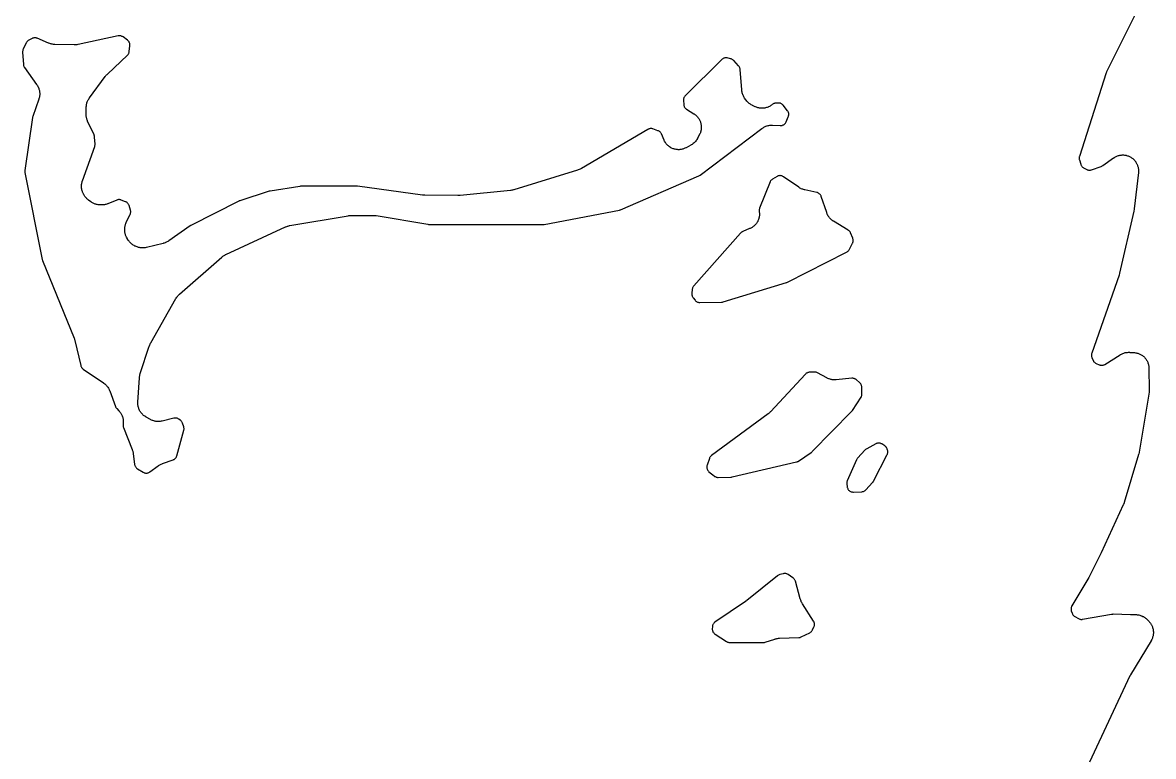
# Model space of a CAD drawing. Header units: millimetres. Extents: x 0 to 194, y 0 to 300.
# Drawn here: x 135 to 192, y 176.3 to 213.2 of the extents above; entities that cross this region are included whole.
import ezdxf

# ---------------------------------------------------------------- set-up
doc = ezdxf.new("R2010")
doc.units = ezdxf.units.MM
doc.layers.add('CUT', color=7, linetype='CONTINUOUS')

msp = doc.modelspace()

# ---------------------------------------------------------------- linework, layer by layer
at = {"layer": 'CUT'}
msp.add_lwpolyline([(191.3284, 214.133), (189.6493, 210.7676), (189.6398, 210.7466), (189.632, 210.7249), (188.2834, 206.5039), (188.2757, 206.4748), (188.2709, 206.445), (188.2692, 206.4149), (188.2705, 206.3847), (188.2748, 206.3549), (188.2821, 206.3256), (188.3476, 206.1095), (188.3575, 206.0818), (188.37, 206.0553), (188.3851, 206.0301), (188.4025, 206.0065), (188.4222, 205.9848), (188.4439, 205.965), (188.4674, 205.9475), (188.4926, 205.9323), (188.652, 205.8465), (188.6771, 205.8345), (188.7033, 205.8248), (188.7301, 205.8176), (188.7576, 205.8129), (188.7854, 205.8108), (188.8132, 205.8113), (188.8409, 205.8143), (188.8681, 205.8199), (188.8948, 205.8281), (189.3819, 206.0014), (189.4072, 206.0117), (189.4314, 206.0242), (189.4543, 206.0389), (190.006, 206.4282), (190.0245, 206.4406), (190.062, 206.4644), (190.1008, 206.4863), (190.1305, 206.5013), (190.1712, 206.5193), (190.2024, 206.5313), (190.2446, 206.5452), (190.2768, 206.554), (190.3202, 206.5637), (190.3531, 206.5693), (190.3973, 206.5746), (190.4305, 206.577), (190.475, 206.5779), (190.5084, 206.5769), (190.5527, 206.5734), (190.5858, 206.5692), (190.6296, 206.5614), (190.6621, 206.5539), (190.7049, 206.5417), (190.7365, 206.5311), (190.7779, 206.5148), (190.8083, 206.501), (190.8479, 206.4807), (190.8768, 206.464), (190.9142, 206.4399), (190.9413, 206.4205), (190.9761, 206.3928), (191.0011, 206.3707), (191.033, 206.3397), (191.0551, 206.3161), (191.0674, 206.3012), (191.0936, 206.2658), (191.1181, 206.2293), (191.1299, 206.2107), (191.1647, 206.153), (191.1753, 206.1344), (191.1924, 206.1025), (191.2061, 206.0699), (191.2178, 206.0376), (191.2312, 205.9936), (191.2395, 205.9602), (191.2483, 205.9152), (191.2532, 205.8811), (191.2574, 205.8354), (191.2588, 205.801), (191.2583, 205.7551), (191.2555, 205.7092), (191.2534, 205.6863), (191.0454, 203.8535), (191.0418, 203.8284), (191.0311, 203.7658), (191.0261, 203.7409), (190.3092, 200.6213), (190.3029, 200.5971), (190.2856, 200.5372), (190.278, 200.5134), (188.9004, 196.5806), (188.8923, 196.5537), (188.8868, 196.5261), (188.884, 196.4981), (188.8837, 196.47), (188.8861, 196.442), (188.8911, 196.4143), (188.8987, 196.3872), (188.9088, 196.361), (188.9707, 196.2198), (188.983, 196.1949), (188.9976, 196.1712), (189.0143, 196.149), (189.0331, 196.1284), (189.0536, 196.1096), (189.0758, 196.0928), (189.0994, 196.0782), (189.1243, 196.0658), (189.2757, 195.999), (189.303, 195.9886), (189.3311, 195.9808), (189.3598, 195.9758), (189.3889, 195.9736), (189.418, 195.9743), (189.447, 195.9777), (189.4755, 195.984), (189.5032, 195.993), (189.53, 196.0047), (189.5554, 196.0189), (190.3341, 196.5041), (190.3543, 196.5159), (190.3951, 196.5385), (190.4371, 196.559), (190.4692, 196.5726), (190.5131, 196.5886), (190.5465, 196.5989), (190.5918, 196.6102), (190.6261, 196.617), (190.6724, 196.6236), (190.7072, 196.6267), (190.7538, 196.6285), (190.8005, 196.6279), (190.8238, 196.6269), (191.0381, 196.6129), (191.0603, 196.6108), (191.1046, 196.6057), (191.1485, 196.5984), (191.1812, 196.5913), (191.2242, 196.5797), (191.256, 196.5694), (191.2976, 196.5535), (191.3282, 196.5402), (191.3681, 196.5203), (191.3972, 196.5039), (191.435, 196.4802), (191.4623, 196.4611), (191.4975, 196.4337), (191.5229, 196.4119), (191.5552, 196.3813), (191.5782, 196.3571), (191.6074, 196.3233), (191.6279, 196.297), (191.6536, 196.2606), (191.6714, 196.2323), (191.6933, 196.1935), (191.7083, 196.1637), (191.7262, 196.1229), (191.7382, 196.0917), (191.752, 196.0493), (191.7608, 196.0171), (191.7704, 195.9735), (191.7759, 195.9406), (191.7811, 195.8964), (191.7831, 195.8677), (191.8006, 194.691), (191.8001, 194.684), (191.7953, 194.6434), (191.7925, 194.6232), (191.2948, 191.6009), (191.2892, 191.5728), (191.2731, 191.5029), (191.2658, 191.4752), (190.5442, 189.0645), (190.5343, 189.0349), (190.5067, 188.9619), (190.4947, 188.933), (189.3854, 186.5124), (188.755, 185.2727), (187.8999, 183.8471), (187.8864, 183.8219), (187.8753, 183.7955), (187.8668, 183.7681), (187.8609, 183.7401), (187.8578, 183.7116), (187.8574, 183.6829), (187.8597, 183.6544), (187.8647, 183.6262), (187.8724, 183.5986), (187.9131, 183.4757), (187.9245, 183.4464), (187.9389, 183.4185), (187.9562, 183.3922), (187.9761, 183.3679), (187.9985, 183.3458), (188.023, 183.3262), (188.0495, 183.3092), (188.2394, 183.2012), (188.266, 183.1878), (188.2937, 183.1771), (188.3223, 183.1692), (188.3516, 183.1641), (188.3812, 183.162), (188.4109, 183.1628), (188.4404, 183.1666), (189.8962, 183.4256), (189.9195, 183.4292), (189.9662, 183.435), (189.9816, 183.4361), (190.8631, 183.413), (191.131, 183.404), (191.154, 183.4026), (191.1998, 183.3988), (191.2454, 183.3925), (191.2793, 183.3861), (191.324, 183.3753), (191.357, 183.3655), (191.4004, 183.3501), (191.4322, 183.3369), (191.4738, 183.3172), (191.5041, 183.3009), (191.5435, 183.2771), (191.572, 183.2577), (191.6087, 183.23), (191.6439, 183.2004), (191.6611, 183.1852), (191.749, 183.1034), (191.7637, 183.0891), (191.7924, 183.0597), (191.8198, 183.0291), (191.8393, 183.0053), (191.8638, 182.9723), (191.881, 182.9467), (191.9024, 182.9117), (191.9172, 182.8847), (191.9353, 182.8478), (191.9475, 182.8195), (191.9622, 182.7812), (191.9718, 182.7519), (191.9829, 182.7124), (191.9922, 182.6723), (191.9963, 182.6522), (192, 182.6292), (192.006, 182.5829), (192.0096, 182.5364), (192.0106, 182.5014), (192.0093, 182.4547), (192.0066, 182.4199), (192.0006, 182.3736), (191.9943, 182.3392), (191.9835, 182.2938), (191.9736, 182.2602), (191.9582, 182.2161), (191.9449, 182.1838), (191.925, 182.1416), (191.9029, 182.1005), (191.8913, 182.0802), (190.8562, 180.3727), (190.8483, 180.3589), (190.838, 180.3397), (190.8309, 180.3255), (188.7804, 175.9592)], dxfattribs=at)
for points in [[(134.9823, 211.7893), (134.9827, 211.7591), (135.0214, 211.137), (135.0245, 211.1091), (135.0302, 211.0816), (135.0383, 211.0548), (135.049, 211.0288), (135.0621, 211.004), (135.0774, 210.9804), (135.6908, 210.1284), (135.703, 210.1106), (135.7266, 210.0743), (135.7484, 210.0368), (135.7633, 210.0081), (135.7814, 209.9687), (135.7936, 209.9386), (135.8078, 209.8977), (135.817, 209.8666), (135.8272, 209.8246), (135.8334, 209.7927), (135.8395, 209.7498), (135.8426, 209.7175), (135.8446, 209.6743), (135.8445, 209.6419), (135.8424, 209.5986), (135.8392, 209.5663), (135.8329, 209.5235), (135.8266, 209.4917), (135.8162, 209.4496), (135.8038, 209.4082), (135.7971, 209.3876), (135.4909, 208.5189), (135.4826, 208.4908), (135.477, 208.4621), (135.0915, 205.7977), (135.0886, 205.7638), (135.0895, 205.7298), (135.0942, 205.696), (135.9704, 201.3034), (135.9773, 201.2758), (135.9867, 201.249), (137.5744, 197.349), (137.5806, 197.333), (137.5923, 197.3006), (137.6028, 197.2678), (137.612, 197.2347), (137.6163, 197.218), (137.9148, 195.9633), (137.9225, 195.9366), (137.9326, 195.9108), (137.945, 195.8861), (137.9596, 195.8625), (137.9764, 195.8405), (137.9951, 195.82), (138.0156, 195.8014), (138.0377, 195.7848), (139.0648, 195.0848), (139.0837, 195.0711), (139.1208, 195.0429), (139.1565, 195.0128), (139.1819, 194.9889), (139.2142, 194.9552), (139.2371, 194.9288), (139.2657, 194.892), (139.2858, 194.8633), (139.3104, 194.8238), (139.3274, 194.7932), (139.3478, 194.7513), (139.3661, 194.7083), (139.3746, 194.6866), (139.6611, 193.9023), (139.6732, 193.8737), (139.6883, 193.8465), (139.7061, 193.821), (139.7264, 193.7974), (139.8346, 193.6847), (139.8503, 193.6675), (139.8807, 193.6324), (139.9092, 193.5957), (139.9291, 193.5672), (139.9537, 193.5278), (139.9706, 193.4973), (139.991, 193.4556), (140.0047, 193.4236), (140.0207, 193.3799), (140.031, 193.3467), (140.0424, 193.3017), (140.0492, 193.2675), (140.0559, 193.2215), (140.0591, 193.1869), (140.0611, 193.1405), (140.0607, 193.1057), (140.0578, 193.0593), (140.0526, 193.0131), (140.0501, 192.9958), (140.0474, 192.965), (140.0479, 192.9341), (140.0515, 192.9035), (140.0583, 192.8733), (140.0682, 192.8441), (140.5068, 191.7322), (140.5132, 191.7149), (140.5253, 191.68), (140.536, 191.6446), (140.5429, 191.6177), (140.5507, 191.5816), (140.557, 191.5451), (140.5597, 191.5268), (140.6312, 190.9761), (140.6366, 190.9465), (140.6448, 190.9176), (140.656, 190.8897), (140.6698, 190.8631), (140.6863, 190.838), (140.7051, 190.8146), (140.7263, 190.7933), (140.7494, 190.7742), (140.7744, 190.7574), (141.0675, 190.5815), (141.0933, 190.5677), (141.1203, 190.5565), (141.1483, 190.5479), (141.177, 190.5421), (141.2061, 190.5392), (141.2354, 190.5391), (141.2645, 190.5418), (141.2933, 190.5474), (141.3213, 190.5558), (141.3484, 190.5668), (141.3743, 190.5804), (141.3988, 190.5965), (141.8192, 190.9036), (141.837, 190.9159), (141.8731, 190.9397), (141.9103, 190.9618), (141.9389, 190.9769), (141.9781, 190.9953), (142.0181, 191.0117), (142.0383, 191.0195), (142.567, 191.2079), (142.5935, 191.2188), (142.6189, 191.2322), (142.6429, 191.248), (142.6653, 191.266), (142.6858, 191.2861), (142.7044, 191.308), (142.7207, 191.3316), (142.7348, 191.3566), (142.7463, 191.3829), (142.7553, 191.4102), (143.1121, 192.6947), (143.1187, 192.7239), (143.1223, 192.7536), (143.123, 192.7836), (143.1206, 192.8134), (143.1153, 192.8429), (143.1071, 192.8717), (143.043, 193.0597), (143.0311, 193.0892), (143.0162, 193.1173), (142.9985, 193.1437), (142.978, 193.168), (142.955, 193.1901), (142.9299, 193.2095), (142.8535, 193.2625), (142.8295, 193.2775), (142.8042, 193.2902), (142.7778, 193.3004), (142.7506, 193.3081), (142.7227, 193.3132), (142.6945, 193.3157), (142.6662, 193.3154), (142.638, 193.3126), (142.6103, 193.307), (142.025, 193.1615), (142.0043, 193.1569), (141.9627, 193.1486), (141.9207, 193.1423), (141.8891, 193.1391), (141.8467, 193.1367), (141.8149, 193.1365), (141.7725, 193.1382), (141.7409, 193.1409), (141.6988, 193.1466), (141.6675, 193.1523), (141.6262, 193.1619), (141.5956, 193.1705), (141.5554, 193.184), (141.5257, 193.1954), (141.4869, 193.2126), (141.449, 193.2316), (141.4302, 193.2415), (141.208, 193.3662), (141.1883, 193.3779), (141.1495, 193.4023), (141.1119, 193.4287), (141.0849, 193.4499), (141.0502, 193.48), (141.0255, 193.5038), (140.9941, 193.5373), (140.9719, 193.5635), (140.944, 193.6), (140.9246, 193.6283), (140.9007, 193.6675), (140.8842, 193.6976), (140.8644, 193.739), (140.8511, 193.7707), (140.8355, 193.8139), (140.8256, 193.8467), (140.8145, 193.8913), (140.8079, 193.925), (140.8015, 193.9704), (140.7983, 194.0046), (140.7965, 194.0505), (140.7971, 194.0963), (140.7979, 194.1193), (140.8746, 195.3458), (140.8762, 195.3648), (140.8802, 195.4027), (140.8858, 195.4404), (140.8912, 195.4684), (140.8999, 195.5055), (140.9103, 195.5422), (140.9158, 195.5604), (141.368, 196.9407), (141.3756, 196.962), (141.3918, 197.0041), (141.4101, 197.0455), (141.4305, 197.0858), (141.4412, 197.1057), (142.7157, 199.344), (142.7287, 199.3655), (142.7559, 199.4077), (142.7855, 199.4483), (142.8093, 199.4774), (142.8432, 199.5144), (142.8791, 199.5495), (142.8976, 199.5666), (145.0288, 201.4287), (145.0453, 201.4424), (145.0789, 201.469), (145.1137, 201.494), (145.1406, 201.5115), (145.1777, 201.5331), (145.2157, 201.5528), (145.2349, 201.5623), (148.2446, 202.9506), (148.2628, 202.9585), (148.2996, 202.9735), (148.337, 202.9869), (148.3655, 202.9957), (148.4039, 203.0058), (148.4428, 203.0141), (148.4623, 203.0179), (151.4085, 203.5147), (151.4269, 203.5174), (151.4637, 203.5221), (151.5007, 203.5252), (151.5378, 203.5268), (151.5564, 203.5272), (152.6581, 203.5294), (152.6769, 203.5291), (152.7144, 203.5276), (152.7518, 203.5245), (152.7891, 203.5199), (152.8077, 203.5172), (155.426, 203.0811), (155.4504, 203.0781), (155.4749, 203.077), (161.227, 203.0689), (161.2555, 203.0702), (161.2837, 203.0742), (165.0792, 203.7985), (165.1112, 203.8065), (165.1422, 203.8179), (169.0902, 205.5293), (169.1218, 205.5453), (169.1513, 205.565), (172.2708, 207.9144), (172.2891, 207.9275), (172.3261, 207.9526), (172.3644, 207.9758), (172.3939, 207.9918), (172.4343, 208.0111), (172.4652, 208.0241), (172.5073, 208.0393), (172.5394, 208.0491), (172.5828, 208.0601), (172.6157, 208.0667), (172.66, 208.0733), (172.6934, 208.0765), (172.7381, 208.0787), (172.7829, 208.0786), (172.8053, 208.078), (173.1932, 208.058), (173.2236, 208.058), (173.2539, 208.0611), (173.2837, 208.0672), (173.3127, 208.0762), (173.3406, 208.0882), (173.3672, 208.103), (173.3922, 208.1203), (173.4153, 208.1401), (173.4362, 208.1621), (173.4548, 208.1862), (173.4709, 208.212), (173.4843, 208.2393), (173.5982, 208.5045), (173.6084, 208.532), (173.6159, 208.5603), (173.6206, 208.5892), (173.6225, 208.6185), (173.6215, 208.6477), (173.6177, 208.6768), (173.611, 208.7053), (173.6016, 208.733), (173.5895, 208.7597), (173.5749, 208.7851), (173.5579, 208.8089), (173.3412, 209.083), (173.322, 209.105), (173.3008, 209.125), (173.2777, 209.1429), (173.253, 209.1584), (173.2269, 209.1715), (173.1996, 209.1819), (173.1715, 209.1897), (173.1427, 209.1947), (173.1136, 209.1968), (173.0844, 209.1962), (172.9553, 209.1869), (172.9256, 209.1833), (172.8965, 209.1767), (172.8682, 209.1673), (172.841, 209.1551), (172.8151, 209.1403), (172.7908, 209.123), (172.769, 209.1058), (172.7508, 209.0922), (172.7139, 209.0659), (172.6756, 209.0415), (172.6461, 209.0247), (172.6056, 209.0042), (172.5746, 208.9905), (172.5322, 208.9742), (172.4999, 208.9637), (172.4561, 208.9518), (172.423, 208.9445), (172.3782, 208.9371), (172.3445, 208.9332), (172.2992, 208.9303), (172.2652, 208.9299), (172.2199, 208.9316), (172.1861, 208.9345), (172.1411, 208.9408), (172.1078, 208.9471), (172.0637, 208.9579), (172.0311, 208.9676), (171.9884, 208.9827), (171.9464, 208.9999), (171.9257, 209.0091), (171.7895, 209.0733), (171.7685, 209.0839), (171.727, 209.1061), (171.6867, 209.1306), (171.6575, 209.1504), (171.62, 209.179), (171.5931, 209.2018), (171.5587, 209.2341), (171.5343, 209.2596), (171.5036, 209.2953), (171.4747, 209.3325), (171.4608, 209.3515), (171.3939, 209.4481), (171.3808, 209.468), (171.3557, 209.5086), (171.3328, 209.5505), (171.3174, 209.5827), (171.2991, 209.6268), (171.2871, 209.6605), (171.2735, 209.7062), (171.2652, 209.741), (171.2566, 209.7879), (171.2505, 209.8352), (171.248, 209.8589), (171.1695, 210.8939), (171.1659, 210.9223), (171.1597, 210.9503), (171.1509, 210.9775), (171.1395, 211.0037), (171.1256, 211.0288), (171.1094, 211.0524), (171.0911, 211.0743), (170.8468, 211.3399), (170.8245, 211.3616), (170.8002, 211.381), (170.7739, 211.3977), (170.7461, 211.4116), (170.717, 211.4226), (170.6869, 211.4305), (170.5156, 211.466), (170.4864, 211.4706), (170.4569, 211.4722), (170.4274, 211.471), (170.3982, 211.4669), (170.3695, 211.4599), (170.3417, 211.4502), (170.3149, 211.4377), (170.2895, 211.4227), (170.2657, 211.4052), (170.2437, 211.3855), (168.3978, 209.5595), (168.3787, 209.5387), (168.3616, 209.5161), (168.3466, 209.492), (168.3341, 209.4667), (168.3239, 209.4402), (168.3163, 209.413), (168.3114, 209.3851), (168.309, 209.3569), (168.3093, 209.3286), (168.3215, 209.1222), (168.3246, 209.0937), (168.3303, 209.0657), (168.3387, 209.0383), (168.3497, 209.0118), (168.3632, 208.9865), (168.379, 208.9626), (168.397, 208.9404), (168.417, 208.9199), (168.439, 208.9014), (168.4625, 208.8852), (168.8295, 208.6569), (168.8469, 208.6455), (168.8811, 208.622), (168.9142, 208.5969), (168.9381, 208.577), (168.9687, 208.5489), (168.9906, 208.5269), (169.0186, 208.4961), (169.0384, 208.4721), (169.0634, 208.439), (169.0809, 208.4132), (169.1027, 208.3779), (169.1178, 208.3507), (169.1363, 208.3135), (169.1488, 208.285), (169.1637, 208.2462), (169.175, 208.2124), (169.1864, 208.172), (169.1947, 208.1362), (169.2023, 208.0945), (169.2066, 208.063), (169.2103, 208.0207), (169.2115, 207.9889), (169.2112, 207.9465), (169.2095, 207.9148), (169.2052, 207.8725), (169.2004, 207.8411), (169.1922, 207.7995), (169.1845, 207.7686), (169.1723, 207.728), (169.1618, 207.698), (169.1459, 207.6586), (169.1281, 207.6201), (169.1188, 207.6011), (169.0246, 207.42), (169.0139, 207.4005), (168.9916, 207.3622), (168.9673, 207.3251), (168.9478, 207.2982), (168.92, 207.2636), (168.898, 207.2387), (168.8669, 207.207), (168.8425, 207.1845), (168.8085, 207.156), (168.782, 207.136), (168.7453, 207.111), (168.7075, 207.0878), (168.6883, 207.0767), (168.4459, 206.9444), (168.4263, 206.9343), (168.3867, 206.9152), (168.3463, 206.898), (168.3154, 206.8866), (168.2734, 206.8735), (168.2415, 206.8651), (168.1985, 206.8561), (168.166, 206.851), (168.1223, 206.8462), (168.0894, 206.8442), (168.0454, 206.8438), (168.0125, 206.845), (167.9687, 206.8488), (167.9361, 206.8533), (167.8928, 206.8614), (167.8608, 206.869), (167.8186, 206.8813), (167.7874, 206.892), (167.7466, 206.9083), (167.7166, 206.922), (167.6776, 206.9422), (167.6491, 206.9588), (167.6122, 206.9828), (167.5855, 207.002), (167.5512, 207.0295), (167.5265, 207.0512), (167.4949, 207.0819), (167.4725, 207.106), (167.4441, 207.1396), (167.4241, 207.1657), (167.3991, 207.2019), (167.3818, 207.2299), (167.3604, 207.2684), (167.341, 207.3078), (167.3318, 207.3278), (167.1986, 207.6357), (167.185, 207.6631), (167.1687, 207.6891), (167.1498, 207.7132), (167.1285, 207.7353), (167.1051, 207.7551), (167.0798, 207.7725), (167.0529, 207.7871), (167.0246, 207.7989), (166.7722, 207.8895), (166.7443, 207.898), (166.7157, 207.9037), (166.6866, 207.9067), (166.6575, 207.9068), (166.6284, 207.9041), (166.5998, 207.8985), (166.5718, 207.8903), (166.5448, 207.8793), (166.5189, 207.8658), (163.165, 205.896), (163.1421, 205.8834), (163.0954, 205.8596), (163.0475, 205.8385), (162.9984, 205.8202), (162.9736, 205.8118), (159.7573, 204.824), (159.736, 204.8181), (159.6932, 204.8072), (159.6499, 204.7984), (159.6062, 204.7918), (159.5843, 204.789), (157.0432, 204.5303), (157.0177, 204.5285), (156.9539, 204.5256), (156.9284, 204.5252), (155.269, 204.5453), (155.2411, 204.5465), (155.1717, 204.5516), (155.144, 204.5546), (151.8767, 205.0017), (151.8559, 205.0038), (151.8275, 205.0057), (151.8067, 205.0063), (149.013, 204.9982), (148.9897, 204.9973), (148.9666, 204.9945), (147.4604, 204.7545), (147.4383, 204.7501), (147.4165, 204.7441), (145.9331, 204.271), (145.9108, 204.2629), (145.8891, 204.2531), (143.4622, 203.0286), (143.4428, 203.0178), (143.4242, 203.0057), (142.353, 202.2485), (142.3355, 202.2367), (142.2999, 202.214), (142.2633, 202.1929), (142.2351, 202.1785), (142.1967, 202.161), (142.1673, 202.1492), (142.1274, 202.1354), (142.0869, 202.1235), (142.0665, 202.118), (141.2295, 201.9134), (141.2066, 201.9084), (141.1605, 201.8997), (141.114, 201.8933), (141.079, 201.8904), (141.0322, 201.889), (140.997, 201.8897), (140.9502, 201.8931), (140.9154, 201.8975), (140.8692, 201.9058), (140.835, 201.9138), (140.79, 201.9268), (140.7568, 201.9384), (140.7133, 201.956), (140.6709, 201.9759), (140.6499, 201.9864), (140.6208, 202.002), (140.6007, 202.0134), (140.5611, 202.0372), (140.5228, 202.063), (140.4951, 202.0838), (140.4596, 202.1135), (140.4342, 202.137), (140.402, 202.1701), (140.3791, 202.1961), (140.3505, 202.2324), (140.3237, 202.27), (140.3108, 202.2892), (140.2587, 202.3711), (140.2477, 202.3893), (140.2266, 202.4262), (140.2073, 202.4641), (140.1942, 202.4931), (140.1785, 202.5326), (140.1682, 202.5627), (140.1563, 202.6035), (140.1489, 202.6344), (140.1409, 202.6762), (140.1364, 202.7077), (140.1324, 202.75), (140.1305, 202.7924), (140.13, 202.8137), (140.13, 202.8245), (140.1304, 202.8447), (140.1322, 202.8849), (140.1359, 202.9251), (140.1399, 202.955), (140.1471, 202.9947), (140.1538, 203.0241), (140.1646, 203.063), (140.1739, 203.0917), (140.1881, 203.1295), (140.2039, 203.1665), (140.2122, 203.1849), (140.404, 203.5834), (140.415, 203.6093), (140.4235, 203.636), (140.4295, 203.6635), (140.4329, 203.6913), (140.4336, 203.7194), (140.4318, 203.7474), (140.4273, 203.7751), (140.4202, 203.8023), (140.35, 204.0291), (140.3398, 204.0571), (140.3269, 204.0838), (140.3114, 204.1092), (140.2935, 204.1329), (140.2733, 204.1547), (140.2511, 204.1744), (140.2271, 204.1918), (140.2014, 204.2068), (140.1744, 204.2191), (139.9573, 204.3055), (139.9301, 204.3149), (139.902, 204.3216), (139.8735, 204.3256), (139.8447, 204.3268), (139.816, 204.3253), (139.7875, 204.321), (139.7595, 204.314), (139.7324, 204.3043), (139.2793, 204.1183), (139.2601, 204.111), (139.2214, 204.0971), (139.1821, 204.085), (139.1523, 204.0773), (139.1121, 204.0689), (139.0816, 204.064), (139.0408, 204.0592), (139.0101, 204.0571), (138.969, 204.0561), (138.9279, 204.057), (138.9073, 204.0579), (138.8481, 204.0619), (138.827, 204.0639), (138.7849, 204.0687), (138.7431, 204.0755), (138.712, 204.0821), (138.6711, 204.0928), (138.6408, 204.1023), (138.601, 204.1168), (138.5717, 204.1291), (138.5335, 204.1473), (138.5055, 204.1623), (138.4691, 204.184), (138.4338, 204.2074), (138.4165, 204.2196), (138.3028, 204.3029), (138.2858, 204.316), (138.2526, 204.3429), (138.2206, 204.3714), (138.1977, 204.3938), (138.1686, 204.4252), (138.1479, 204.4498), (138.1219, 204.4838), (138.1037, 204.5102), (138.081, 204.5465), (138.0654, 204.5745), (138.0463, 204.6128), (138.0291, 204.652), (138.0209, 204.6718), (138.0065, 204.7093), (137.9988, 204.7308), (137.9846, 204.7742), (137.9727, 204.8183), (137.9654, 204.8517), (137.9579, 204.8968), (137.9541, 204.9308), (137.9512, 204.9763), (137.9508, 205.0105), (137.9526, 205.0562), (137.9557, 205.0903), (137.9621, 205.1355), (137.9686, 205.1691), (137.9796, 205.2134), (137.9928, 205.2571), (137.9999, 205.2788), (138.6172, 207.0022), (138.6259, 207.031), (138.6317, 207.0606), (138.6345, 207.0905), (138.6343, 207.1206), (138.6136, 207.4803), (138.6106, 207.5086), (138.605, 207.5364), (138.5968, 207.5635), (138.586, 207.5898), (138.2613, 208.2868), (138.253, 208.3057), (138.2373, 208.3439), (138.2233, 208.3828), (138.2142, 208.4124), (138.2039, 208.4524), (138.1976, 208.4827), (138.191, 208.5235), (138.1875, 208.5543), (138.1846, 208.5955), (138.1837, 208.6368), (138.1837, 208.6575), (138.1913, 208.9838), (138.1925, 209.0068), (138.1959, 209.0526), (138.2016, 209.0982), (138.2077, 209.132), (138.2181, 209.1768), (138.2275, 209.2099), (138.2424, 209.2533), (138.2552, 209.2853), (138.2744, 209.327), (138.2904, 209.3575), (138.3138, 209.397), (138.3392, 209.4353), (138.3523, 209.4541), (139.1485, 210.5318), (139.161, 210.5478), (139.1865, 210.5793), (139.2134, 210.6096), (139.2417, 210.6386), (139.2561, 210.6529), (140.2663, 211.6019), (140.2871, 211.6236), (140.3057, 211.6472), (140.3218, 211.6726), (140.3353, 211.6995), (140.3461, 211.7276), (140.354, 211.7566), (140.3589, 211.7863), (140.3933, 212.0865), (140.3952, 212.1154), (140.3944, 212.1443), (140.3907, 212.173), (140.3843, 212.2012), (140.3752, 212.2287), (140.3635, 212.2551), (140.3493, 212.2803), (140.3327, 212.3041), (140.3139, 212.3261), (140.2931, 212.3462), (140.2705, 212.3642), (140.0463, 212.5255), (140.02, 212.5424), (139.992, 212.5565), (139.9628, 212.5676), (139.9326, 212.5756), (139.9017, 212.5804), (139.8704, 212.582), (139.8392, 212.5803), (139.8083, 212.5754), (137.7892, 212.1435), (137.763, 212.1387), (137.7106, 212.1307), (137.6577, 212.1258), (137.6046, 212.124), (137.578, 212.1239), (136.5996, 212.1489), (136.5783, 212.15), (136.5356, 212.1531), (136.4932, 212.1582), (136.4616, 212.1636), (136.4198, 212.1728), (136.3889, 212.1811), (136.3482, 212.1942), (136.3082, 212.2092), (136.2883, 212.2171), (135.7186, 212.462), (135.6906, 212.4724), (135.6618, 212.48), (135.6324, 212.4846), (135.6026, 212.4864), (135.5728, 212.4851), (135.5433, 212.4809), (135.5144, 212.4738), (135.4863, 212.4639), (135.4593, 212.4512), (135.2923, 212.3625), (135.2687, 212.3485), (135.2465, 212.3324), (135.2258, 212.3144), (135.2068, 212.2945), (135.1898, 212.273), (135.1748, 212.25), (135.1619, 212.2257), (135.0108, 211.9059), (134.9993, 211.878), (134.9907, 211.849), (134.985, 211.8194)], [(168.7453, 199.4845), (168.7548, 199.457), (168.7669, 199.4305), (168.7815, 199.4054), (168.7985, 199.3818), (168.9001, 199.2541), (168.9201, 199.2314), (168.9424, 199.2107), (168.9666, 199.1925), (168.9926, 199.1768), (169.02, 199.1638), (169.0486, 199.1536), (169.0781, 199.1463), (169.1081, 199.1421), (169.1384, 199.1409), (170.2275, 199.1541), (170.256, 199.1557), (170.2842, 199.1601), (170.3118, 199.1672), (173.5038, 200.1454), (173.5281, 200.154), (173.5515, 200.1646), (176.5326, 201.675), (176.5592, 201.6902), (176.5841, 201.708), (176.607, 201.7283), (176.6277, 201.7508), (176.6461, 201.7753), (176.6618, 201.8016), (176.8331, 202.1233), (176.8455, 202.1495), (176.8553, 202.1768), (176.8624, 202.2049), (176.8668, 202.2336), (176.8684, 202.2625), (176.8671, 202.2915), (176.8631, 202.3203), (176.8563, 202.3485), (176.8468, 202.3759), (176.7386, 202.6459), (176.7272, 202.6711), (176.7135, 202.6951), (176.6976, 202.7177), (176.6797, 202.7388), (176.6599, 202.7582), (176.6385, 202.7756), (176.6155, 202.791), (175.8855, 203.2327), (175.8666, 203.2449), (175.8293, 203.2701), (175.7933, 203.2971), (175.7674, 203.3187), (175.7342, 203.3492), (175.7106, 203.3733), (175.6807, 203.407), (175.6596, 203.4333), (175.6332, 203.4698), (175.6148, 203.498), (175.5922, 203.537), (175.5768, 203.567), (175.5582, 203.608), (175.5417, 203.6498), (175.5339, 203.671), (175.2578, 204.4885), (175.2476, 204.5148), (175.2349, 204.5399), (175.2199, 204.5638), (175.2027, 204.5862), (175.1835, 204.6068), (175.1625, 204.6256), (175.1397, 204.6423), (175.1156, 204.6568), (175.0901, 204.669), (175.0637, 204.6787), (175.0364, 204.6859), (174.4318, 204.8153), (174.4102, 204.8205), (174.3674, 204.8319), (174.3251, 204.8454), (174.294, 204.8571), (174.2532, 204.8747), (174.2234, 204.8894), (174.1846, 204.9109), (174.1469, 204.9343), (174.1284, 204.9465), (173.3542, 205.4826), (173.3302, 205.4975), (173.3049, 205.5102), (173.2786, 205.5204), (173.2514, 205.5281), (173.2236, 205.5332), (173.1954, 205.5357), (173.1671, 205.5355), (173.139, 205.5326), (173.1113, 205.5271), (173.0842, 205.519), (173.058, 205.5084), (173.0329, 205.4954), (172.806, 205.3638), (172.782, 205.3483), (172.7596, 205.3306), (172.739, 205.3109), (172.7203, 205.2893), (172.7038, 205.266), (172.6896, 205.2412), (172.6778, 205.2152), (172.1496, 203.8877), (172.1393, 203.8571), (172.1323, 203.8256), (172.1288, 203.7935), (172.1287, 203.7612), (172.1321, 203.729), (172.1372, 203.6976), (172.1408, 203.6656), (172.1436, 203.6227), (172.1441, 203.5905), (172.1428, 203.5475), (172.1402, 203.5154), (172.1348, 203.4727), (172.1292, 203.441), (172.1197, 203.399), (172.111, 203.368), (172.0976, 203.3271), (172.0861, 203.2971), (172.0688, 203.2577), (172.0544, 203.2288), (172.0334, 203.1913), (172.0164, 203.164), (171.9919, 203.1286), (171.9723, 203.103), (171.9446, 203.0701), (171.9227, 203.0465), (171.8919, 203.0164), (171.8679, 202.995), (171.8344, 202.968), (171.8084, 202.949), (171.7725, 202.9253), (171.7448, 202.9089), (171.7068, 202.8888), (171.6679, 202.8705), (171.6482, 202.8618), (171.3006, 202.7181), (171.276, 202.7066), (171.2526, 202.693), (171.2305, 202.6773), (171.2099, 202.6596), (171.191, 202.6402), (168.8318, 199.9865), (168.8124, 199.9622), (168.7956, 199.936), (168.7815, 199.9082), (168.7705, 199.8791), (168.7625, 199.8491), (168.7577, 199.8183), (168.7349, 199.5997), (168.7332, 199.5707), (168.7344, 199.5416), (168.7385, 199.5128)], [(169.4908, 190.8163), (169.4947, 190.7866), (169.5015, 190.7575), (169.5111, 190.7292), (169.5236, 190.702), (169.5386, 190.6762), (169.5562, 190.652), (169.5761, 190.6297), (169.5981, 190.6095), (169.8584, 190.3933), (169.8829, 190.3749), (169.9091, 190.3592), (169.9368, 190.3462), (169.9656, 190.3362), (169.9953, 190.3291), (170.0256, 190.325), (170.0562, 190.3241), (170.7046, 190.3373), (170.7356, 190.3395), (170.7663, 190.345), (174.0165, 191.0999), (174.0437, 191.1076), (174.07, 191.1178), (174.0953, 191.1304), (174.1192, 191.1454), (174.7551, 191.585), (174.7776, 191.6021), (174.7983, 191.6212), (176.7936, 193.6474), (176.8136, 193.6698), (176.8312, 193.6941), (177.2666, 194.3619), (177.2818, 194.3882), (177.2944, 194.4159), (177.3041, 194.4447), (177.3108, 194.4744), (177.3145, 194.5046), (177.3151, 194.535), (177.3046, 194.8758), (177.3025, 194.9036), (177.2977, 194.9312), (177.2904, 194.9582), (177.2807, 194.9844), (177.2685, 195.0095), (177.2541, 195.0334), (177.2374, 195.0559), (177.2188, 195.0768), (177.1983, 195.0958), (177.0162, 195.2495), (176.9926, 195.2676), (176.9672, 195.2832), (176.9404, 195.2963), (176.9124, 195.3066), (176.8836, 195.3141), (176.8542, 195.3186), (176.8244, 195.3203), (176.7946, 195.319), (176.0074, 195.245), (175.9851, 195.2435), (175.9405, 195.2415), (175.8959, 195.2418), (175.8625, 195.2436), (175.8181, 195.2483), (175.7851, 195.2534), (175.7414, 195.2625), (175.709, 195.2709), (175.6664, 195.2842), (175.635, 195.2958), (175.594, 195.3133), (175.5538, 195.3327), (175.534, 195.343), (175.0703, 195.5974), (175.0412, 195.6114), (175.0107, 195.6222), (174.9793, 195.6296), (174.9472, 195.6337), (174.9149, 195.6342), (174.6722, 195.6253), (174.6429, 195.6228), (174.6139, 195.6174), (174.5857, 195.6092), (174.5583, 195.5982), (174.5322, 195.5847), (174.5075, 195.5686), (174.4845, 195.5503), (174.4635, 195.5297), (172.7034, 193.6356), (172.6887, 193.6205), (172.6587, 193.5911), (172.6273, 193.5631), (172.5947, 193.5366), (172.5781, 193.5237), (169.7237, 191.4204), (169.6999, 191.4009), (169.6782, 191.379), (169.6588, 191.355), (169.642, 191.3291), (169.628, 191.3017), (169.6168, 191.273), (169.505, 190.9343), (169.497, 190.9055), (169.492, 190.876), (169.4899, 190.8462)], [(176.6058, 189.7342), (176.6218, 189.709), (176.6403, 189.6855), (176.661, 189.6639), (176.6837, 189.6445), (176.7083, 189.6275), (176.7344, 189.613), (176.7619, 189.6012), (176.7904, 189.5921), (176.8196, 189.586), (176.8493, 189.5828), (176.8792, 189.5825), (177.3045, 189.6003), (177.3337, 189.603), (177.3624, 189.6084), (177.3906, 189.6167), (177.4177, 189.6277), (177.4437, 189.6412), (177.4682, 189.6573), (177.4911, 189.6756), (177.512, 189.6961), (177.8523, 190.0634), (177.8701, 190.0845), (177.8859, 190.1071), (177.8996, 190.1311), (178.5837, 191.4739), (178.5951, 191.4992), (178.6042, 191.5255), (178.6108, 191.5526), (178.6149, 191.5801), (178.6164, 191.6079), (178.6153, 191.6357), (178.6116, 191.6633), (178.6054, 191.6904), (178.5918, 191.7393), (178.5831, 191.7657), (178.5721, 191.7912), (178.5587, 191.8156), (178.5431, 191.8386), (178.5254, 191.8601), (178.5058, 191.8798), (178.4845, 191.8976), (178.4617, 191.9134), (178.3129, 192.0064), (178.2877, 192.0205), (178.2613, 192.032), (178.234, 192.0411), (178.2059, 192.0474), (178.1773, 192.051), (178.1485, 192.0519), (178.1197, 192.05), (178.0913, 192.0453), (178.0634, 192.0379), (178.0364, 192.0279), (178.0105, 192.0154), (177.5517, 191.7655), (177.5242, 191.7486), (177.4986, 191.7287), (177.4754, 191.7062), (177.089, 191.2902), (177.0675, 191.2644), (177.0491, 191.2363), (177.0339, 191.2062), (176.5739, 190.154), (176.5628, 190.1243), (176.5548, 190.0935), (176.5501, 190.0621), (176.5488, 190.0304), (176.5509, 189.9987), (176.5688, 189.8471), (176.5737, 189.8176), (176.5816, 189.7888), (176.5923, 189.7609)], [(169.7874, 182.5639), (169.8004, 182.5362), (169.8161, 182.51), (169.8343, 182.4855), (169.855, 182.463), (169.8779, 182.4427), (169.9027, 182.4248), (170.4882, 182.0471), (170.513, 182.0327), (170.539, 182.0208), (170.5661, 182.0114), (170.5939, 182.0047), (170.6222, 182.0006), (170.6508, 181.9992), (172.3366, 181.9989), (172.3681, 182.0005), (172.3992, 182.0055), (172.4297, 182.0137), (172.9226, 182.1744), (172.9427, 182.1805), (172.9832, 182.1916), (173.0243, 182.2009), (173.0553, 182.2064), (173.097, 182.2117), (173.1389, 182.2152), (173.1599, 182.2164), (174.128, 182.25), (174.1596, 182.2528), (174.1907, 182.2589), (174.2209, 182.2682), (174.2501, 182.2807), (174.6764, 182.4905), (174.7014, 182.5044), (174.7251, 182.5205), (174.747, 182.5389), (174.7671, 182.5592), (174.7852, 182.5814), (174.8011, 182.6052), (174.8147, 182.6304), (174.8906, 182.7896), (174.9024, 182.8178), (174.9112, 182.847), (174.917, 182.877), (174.9197, 182.9074), (174.9193, 182.9379), (174.9158, 182.9682), (174.9093, 182.998), (174.8997, 183.027), (174.8873, 183.0549), (174.8721, 183.0814), (174.3089, 183.955), (174.297, 183.9746), (174.2742, 184.0142), (174.2534, 184.055), (174.2394, 184.0864), (174.2229, 184.1291), (174.2086, 184.1725), (174.202, 184.1945), (173.9569, 185.0899), (173.9472, 185.1194), (173.9345, 185.1477), (173.9189, 185.1745), (173.9007, 185.1996), (173.88, 185.2226), (173.857, 185.2434), (173.8319, 185.2617), (173.5832, 185.4246), (173.5566, 185.4401), (173.5287, 185.4528), (173.4995, 185.4626), (173.4695, 185.4693), (173.439, 185.4729), (173.4082, 185.4734), (173.3776, 185.4708), (173.3474, 185.465), (173.1661, 185.4206), (173.1348, 185.411), (173.1046, 185.3982), (173.0761, 185.3821), (173.0495, 185.3629), (171.4989, 184.1156), (171.4845, 184.1044), (171.4479, 184.0773), (171.433, 184.0668), (169.899, 183.0253), (169.8761, 183.0081), (169.855, 182.9889), (169.8358, 182.9677), (169.8187, 182.9448), (169.8039, 182.9204), (169.7915, 182.8946), (169.7815, 182.8678), (169.7742, 182.8402), (169.7695, 182.812), (169.7675, 182.7835), (169.7654, 182.6834), (169.7663, 182.6528), (169.7703, 182.6225), (169.7774, 182.5928)]]:
    msp.add_lwpolyline(points, close=True, dxfattribs=at)

doc.saveas('drawing.dxf')
